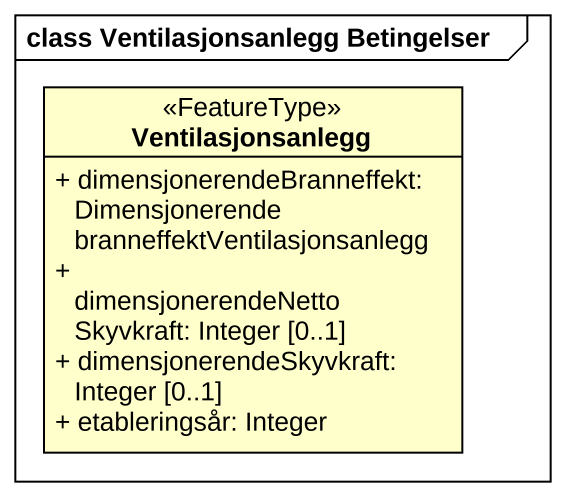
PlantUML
@startuml
mainframe class Ventilasjonsanlegg Betingelser
hide circle
hide empty members
skinparam classAttributeIconSize 0
class Ventilasjonsanlegg <<FeatureType>> {
  + dimensjonerendeBranneffekt: Dimensjonerende branneffektVentilasjonsanlegg
  + dimensjonerendeNettoSkyvkraft: Integer [0..1]
  + dimensjonerendeSkyvkraft: Integer [0..1]
  + etableringsår: Integer
}
@enduml
